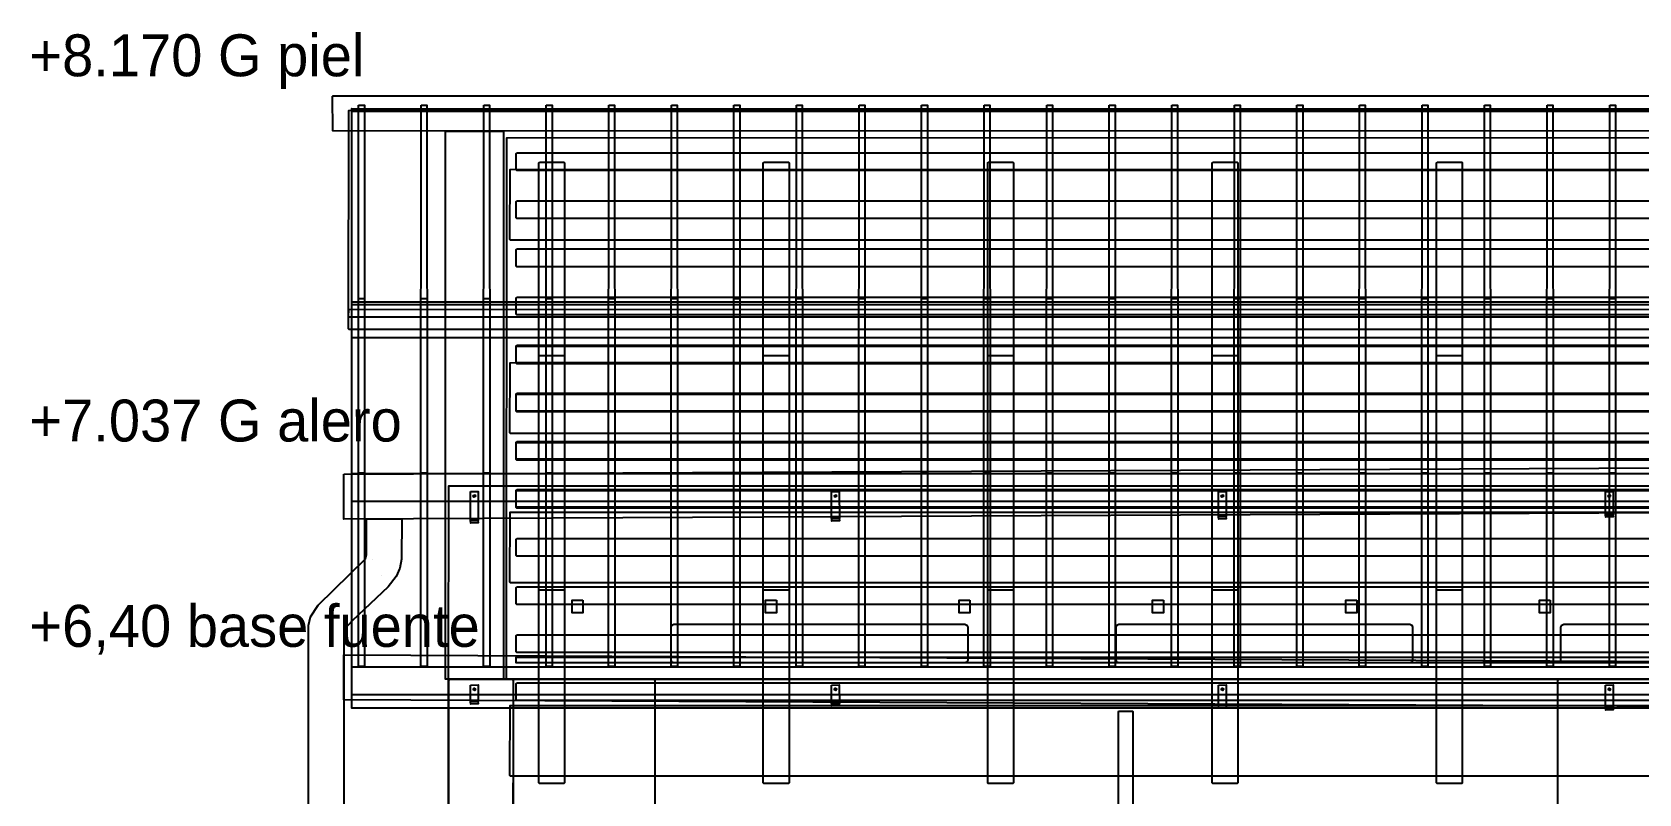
# Model space of a CAD drawing. Header units: metres. Extents: x 292.5 to 342.7, y -1 to 8.9.
# Drawn here: x 332.708 to 337.692, y 6.044 to 8.407 of the extents above; entities that cross this region are included whole.
import ezdxf

# ---------------------------------------------------------------- set-up
doc = ezdxf.new("R2010")
doc.units = ezdxf.units.M
doc.layers.add('TEXTOS', color=7, linetype='Continuous')
doc.layers.add('VISTA', color=8, linetype='Continuous')

msp = doc.modelspace()

# ---------------------------------------------------------------- linework, layer by layer
at = {"layer": 'VISTA'}
for points in [[(333.64, 8.2083), (333.6417, 8.21), (342.3583, 8.21), (342.36, 8.2083), (342.36, 8.1017), (342.3583, 8.1), (333.6408, 8.1005), (333.64, 8.2083)], [(333.7211, 8.1803), (333.7389, 8.1803), (333.7395, 7.0411), (333.7375, 7.0391), (333.7225, 7.0391), (333.7205, 7.0411), (333.7211, 8.1803)], [(333.9151, 8.1803), (333.9329, 8.1803), (333.9335, 7.0411), (333.9315, 7.0391), (333.9165, 7.0391), (333.9145, 7.0411), (333.9151, 8.1803)], [(334.1091, 8.1803), (334.1269, 8.1803), (334.1275, 7.0411), (334.1255, 7.0391), (334.1105, 7.0391), (334.1085, 7.0411), (334.1091, 8.1803)], [(334.3031, 8.1803), (334.3209, 8.1803), (334.3215, 7.0411), (334.3195, 7.0391), (334.3045, 7.0391), (334.3025, 7.0411), (334.3031, 8.1803)], [(334.4971, 8.1803), (334.5149, 8.1803), (334.5155, 7.0411), (334.5135, 7.0391), (334.4985, 7.0391), (334.4965, 7.0411), (334.4971, 8.1803)], [(334.6911, 8.1803), (334.7089, 8.1803), (334.7095, 7.0411), (334.7075, 7.0391), (334.6925, 7.0391), (334.6905, 7.0411), (334.6911, 8.1803)], [(334.8851, 8.1803), (334.9029, 8.1803), (334.9035, 7.0411), (334.9015, 7.0391), (334.8865, 7.0391), (334.8845, 7.0411), (334.8851, 8.1803)], [(335.0791, 8.1803), (335.0969, 8.1803), (335.0975, 7.0411), (335.0955, 7.0391), (335.0805, 7.0391), (335.0785, 7.0411), (335.0791, 8.1803)], [(335.2731, 8.1803), (335.2909, 8.1803), (335.2915, 7.0411), (335.2895, 7.0391), (335.2745, 7.0391), (335.2725, 7.0411), (335.2731, 8.1803)], [(335.4671, 8.1803), (335.4849, 8.1803), (335.4855, 7.0411), (335.4835, 7.0391), (335.4685, 7.0391), (335.4665, 7.0411), (335.4671, 8.1803)], [(335.6611, 8.1803), (335.6789, 8.1803), (335.6795, 7.0411), (335.6775, 7.0391), (335.6625, 7.0391), (335.6605, 7.0411), (335.6611, 8.1803)], [(335.8551, 8.1803), (335.8729, 8.1803), (335.8735, 7.0411), (335.8715, 7.0391), (335.8565, 7.0391), (335.8545, 7.0411), (335.8551, 8.1803)], [(336.0491, 8.1803), (336.0669, 8.1803), (336.0675, 7.0411), (336.0655, 7.0391), (336.0505, 7.0391), (336.0485, 7.0411), (336.0491, 8.1803)], [(336.2431, 8.1803), (336.2609, 8.1803), (336.2615, 7.0411), (336.2595, 7.0391), (336.2445, 7.0391), (336.2425, 7.0411), (336.2431, 8.1803)], [(336.4371, 8.1803), (336.4549, 8.1803), (336.4555, 7.0411), (336.4535, 7.0391), (336.4385, 7.0391), (336.4365, 7.0411), (336.4371, 8.1803)], [(336.6311, 8.1803), (336.6489, 8.1803), (336.6495, 7.0411), (336.6475, 7.0391), (336.6325, 7.0391), (336.6305, 7.0411), (336.6311, 8.1803)], [(336.8251, 8.1803), (336.8429, 8.1803), (336.8435, 7.0411), (336.8415, 7.0391), (336.8265, 7.0391), (336.8245, 7.0411), (336.8251, 8.1803)], [(337.0191, 8.1803), (337.0369, 8.1803), (337.0375, 7.0411), (337.0355, 7.0391), (337.0205, 7.0391), (337.0185, 7.0411), (337.0191, 8.1803)], [(337.2131, 8.1803), (337.2309, 8.1803), (337.2315, 7.0411), (337.2295, 7.0391), (337.2145, 7.0391), (337.2125, 7.0411), (337.2131, 8.1803)], [(337.4071, 8.1803), (337.4249, 8.1803), (337.4255, 7.0411), (337.4235, 7.0391), (337.4085, 7.0391), (337.4065, 7.0411), (337.4071, 8.1803)], [(337.6011, 8.1803), (337.6189, 8.1803), (337.6195, 7.0411), (337.6175, 7.0391), (337.6025, 7.0391), (337.6005, 7.0411), (337.6011, 8.1803)], [(342.308, 8.165), (342.31, 8.163), (342.31, 7.487), (342.308, 7.485), (333.692, 7.485), (333.69, 7.487), (333.6906, 8.1644), (342.308, 8.165)], [(342.3, 7.0371), (333.7, 7.0371), (333.7, 8.1703), (342.3, 8.1695), (342.3, 7.0371)], [(342.3, 6.9512), (333.7, 6.9512), (333.7, 8.1623), (342.3, 8.1623), (342.3, 6.9512)], [(333.99, 8.1), (334.17, 8.1), (334.17, 6.4), (333.99, 6.4), (333.99, 8.1)], [(341.818, 8.08), (341.82, 8.078), (341.82, 6.402), (341.818, 6.4), (334.182, 6.4), (334.18, 6.402), (334.1806, 8.0794), (341.818, 8.08)], [(334.212, 8.033), (341.788, 8.033), (341.79, 8.031), (341.79, 7.98), (341.788, 7.978), (334.212, 7.978), (334.21, 7.98), (334.21, 8.031), (334.212, 8.033)], [(341.808, 7.9817), (341.81, 7.9797), (341.81, 7.7637), (341.808, 7.7617), (334.192, 7.7617), (334.19, 7.7637), (334.1906, 7.9811), (341.808, 7.9817)], [(334.282, 8.0041), (334.358, 8.0041), (334.36, 8.0022), (334.36, 6.6778), (334.358, 6.6759), (334.282, 6.6759), (334.28, 6.6778), (334.28, 8.0022), (334.282, 8.0041)], [(334.978, 8.0041), (335.054, 8.0041), (335.056, 8.0022), (335.056, 6.6778), (335.054, 6.6759), (334.978, 6.6759), (334.976, 6.6778), (334.976, 8.0022), (334.978, 8.0041)], [(335.674, 8.0041), (335.75, 8.0041), (335.752, 8.0022), (335.752, 6.6778), (335.75, 6.6759), (335.674, 6.6759), (335.672, 6.6778), (335.672, 8.0022), (335.674, 8.0041)], [(336.37, 8.0041), (336.446, 8.0041), (336.448, 8.0022), (336.448, 6.6778), (336.446, 6.6759), (336.37, 6.6759), (336.368, 6.6778), (336.368, 8.0022), (336.37, 8.0041)], [(337.066, 8.0041), (337.142, 8.0041), (337.144, 8.0022), (337.144, 6.6778), (337.142, 6.6759), (337.066, 6.6759), (337.064, 6.6778), (337.064, 8.0022), (337.066, 8.0041)], [(334.212, 7.8837), (341.788, 7.8837), (341.79, 7.8817), (341.79, 7.8307), (341.788, 7.8287), (334.212, 7.8287), (334.21, 7.8307), (334.21, 7.8817), (334.212, 7.8837)], [(334.212, 7.7344), (341.788, 7.7344), (341.79, 7.7324), (341.79, 7.6814), (341.788, 7.6794), (334.212, 7.6794), (334.21, 7.6814), (334.21, 7.7324), (334.212, 7.7344)], [(333.7225, 7.5809), (333.7375, 7.5809), (333.7395, 7.5789), (333.7395, 6.4411), (333.7375, 6.4391), (333.7225, 6.4391), (333.7205, 6.4411), (333.7205, 7.5789), (333.7225, 7.5809)], [(333.9165, 7.5809), (333.9315, 7.5809), (333.9335, 7.5789), (333.9335, 6.4411), (333.9315, 6.4391), (333.9165, 6.4391), (333.9145, 6.4411), (333.9145, 7.5789), (333.9165, 7.5809)], [(334.1105, 7.5809), (334.1255, 7.5809), (334.1275, 7.5789), (334.1275, 6.4411), (334.1255, 6.4391), (334.1105, 6.4391), (334.1085, 6.4411), (334.1085, 7.5789), (334.1105, 7.5809)], [(334.212, 7.5851), (341.788, 7.5851), (341.79, 7.5831), (341.79, 7.5321), (341.788, 7.5301), (334.212, 7.5301), (334.21, 7.5321), (334.21, 7.5831), (334.212, 7.5851)], [(334.3045, 7.5809), (334.3195, 7.5809), (334.3215, 7.5789), (334.3215, 6.4411), (334.3195, 6.4391), (334.3045, 6.4391), (334.3025, 6.4411), (334.3025, 7.5789), (334.3045, 7.5809)], [(334.4985, 7.5809), (334.5135, 7.5809), (334.5155, 7.5789), (334.5155, 6.4411), (334.5135, 6.4391), (334.4985, 6.4391), (334.4965, 6.4411), (334.4965, 7.5789), (334.4985, 7.5809)], [(334.6925, 7.5809), (334.7075, 7.5809), (334.7095, 7.5789), (334.7095, 6.4411), (334.7075, 6.4391), (334.6925, 6.4391), (334.6905, 6.4411), (334.6905, 7.5789), (334.6925, 7.5809)], [(334.8865, 7.5809), (334.9015, 7.5809), (334.9035, 7.5789), (334.9035, 6.4411), (334.9015, 6.4391), (334.8865, 6.4391), (334.8845, 6.4411), (334.8845, 7.5789), (334.8865, 7.5809)], [(335.0805, 7.5809), (335.0955, 7.5809), (335.0975, 7.5789), (335.0975, 6.4411), (335.0955, 6.4391), (335.0805, 6.4391), (335.0785, 6.4411), (335.0785, 7.5789), (335.0805, 7.5809)], [(335.2745, 7.5809), (335.2895, 7.5809), (335.2915, 7.5789), (335.2915, 6.4411), (335.2895, 6.4391), (335.2745, 6.4391), (335.2725, 6.4411), (335.2725, 7.5789), (335.2745, 7.5809)], [(335.4685, 7.5809), (335.4835, 7.5809), (335.4855, 7.5789), (335.4855, 6.4411), (335.4835, 6.4391), (335.4685, 6.4391), (335.4665, 6.4411), (335.4665, 7.5789), (335.4685, 7.5809)], [(335.6625, 7.5809), (335.6775, 7.5809), (335.6795, 7.5789), (335.6795, 6.4411), (335.6775, 6.4391), (335.6625, 6.4391), (335.6605, 6.4411), (335.6605, 7.5789), (335.6625, 7.5809)], [(335.8565, 7.5809), (335.8715, 7.5809), (335.8735, 7.5789), (335.8735, 6.4411), (335.8715, 6.4391), (335.8565, 6.4391), (335.8545, 6.4411), (335.8545, 7.5789), (335.8565, 7.5809)], [(336.0505, 7.5809), (336.0655, 7.5809), (336.0675, 7.5789), (336.0675, 6.4411), (336.0655, 6.4391), (336.0505, 6.4391), (336.0485, 6.4411), (336.0485, 7.5789), (336.0505, 7.5809)], [(336.2445, 7.5809), (336.2595, 7.5809), (336.2615, 7.5789), (336.2615, 6.4411), (336.2595, 6.4391), (336.2445, 6.4391), (336.2425, 6.4411), (336.2425, 7.5789), (336.2445, 7.5809)], [(336.4385, 7.5809), (336.4535, 7.5809), (336.4555, 7.5789), (336.4555, 6.4411), (336.4535, 6.4391), (336.4385, 6.4391), (336.4365, 6.4411), (336.4365, 7.5789), (336.4385, 7.5809)], [(336.6325, 7.5809), (336.6475, 7.5809), (336.6495, 7.5789), (336.6495, 6.4411), (336.6475, 6.4391), (336.6325, 6.4391), (336.6305, 6.4411), (336.6305, 7.5789), (336.6325, 7.5809)], [(336.8265, 7.5809), (336.8415, 7.5809), (336.8435, 7.5789), (336.8435, 6.4411), (336.8415, 6.4391), (336.8265, 6.4391), (336.8245, 6.4411), (336.8245, 7.5789), (336.8265, 7.5809)], [(337.0205, 7.5809), (337.0355, 7.5809), (337.0375, 7.5789), (337.0375, 6.4411), (337.0355, 6.4391), (337.0205, 6.4391), (337.0185, 6.4411), (337.0185, 7.5789), (337.0205, 7.5809)], [(337.2145, 7.5809), (337.2295, 7.5809), (337.2315, 7.5789), (337.2315, 6.4411), (337.2295, 6.4391), (337.2145, 6.4391), (337.2125, 6.4411), (337.2125, 7.5789), (337.2145, 7.5809)], [(337.4085, 7.5809), (337.4235, 7.5809), (337.4255, 7.5789), (337.4255, 6.4411), (337.4235, 6.4391), (337.4085, 6.4391), (337.4065, 6.4411), (337.4065, 7.5789), (337.4085, 7.5809)], [(337.6025, 7.5809), (337.6175, 7.5809), (337.6195, 7.5789), (337.6195, 6.4411), (337.6175, 6.4391), (337.6025, 6.4391), (337.6005, 6.4411), (337.6005, 7.5789), (337.6025, 7.5809)], [(342.308, 7.5475), (342.31, 7.5455), (342.31, 7.5245), (342.308, 7.5225), (333.692, 7.5225), (333.69, 7.5245), (333.6906, 7.5469), (342.308, 7.5475)], [(333.7, 7.5703), (342.3, 7.5703), (342.3, 6.4371), (333.7, 6.4371), (333.7, 7.5703)], [(333.7, 7.5623), (342.3, 7.5623), (342.3, 6.3512), (333.7, 6.3512), (333.7, 7.5623)], [(333.7, 7.4599), (342.3, 7.4599), (342.3, 6.3101), (333.7, 6.3101), (333.7, 7.4599)], [(334.212, 7.4359), (341.788, 7.4359), (341.79, 7.4339), (341.79, 7.3829), (341.788, 7.3809), (334.212, 7.3809), (334.21, 7.3829), (334.21, 7.4339), (334.212, 7.4359)], [(334.212, 7.433), (341.788, 7.433), (341.79, 7.431), (341.79, 7.38), (341.788, 7.378), (334.212, 7.378), (334.21, 7.38), (334.21, 7.431), (334.212, 7.433)], [(341.808, 7.3817), (341.81, 7.3797), (341.81, 7.1637), (341.808, 7.1617), (334.192, 7.1617), (334.19, 7.1637), (334.1906, 7.3811), (341.808, 7.3817)], [(334.28, 7.4022), (334.282, 7.4041), (334.358, 7.4041), (334.36, 7.4022), (334.36, 6.0778), (334.358, 6.0759), (334.282, 6.0759), (334.28, 6.0778), (334.28, 7.4022)], [(334.976, 7.4022), (334.978, 7.4041), (335.054, 7.4041), (335.056, 7.4022), (335.056, 6.0778), (335.054, 6.0759), (334.978, 6.0759), (334.976, 6.0778), (334.976, 7.4022)], [(335.672, 7.4022), (335.674, 7.4041), (335.75, 7.4041), (335.752, 7.4022), (335.752, 6.0778), (335.75, 6.0759), (335.674, 6.0759), (335.672, 6.0778), (335.672, 7.4022)], [(336.368, 7.4022), (336.37, 7.4041), (336.446, 7.4041), (336.448, 7.4022), (336.448, 6.0778), (336.446, 6.0759), (336.37, 6.0759), (336.368, 6.0778), (336.368, 7.4022)], [(337.064, 7.4022), (337.066, 7.4041), (337.142, 7.4041), (337.144, 7.4022), (337.144, 6.0778), (337.142, 6.0759), (337.066, 6.0759), (337.064, 6.0778), (337.064, 7.4022)], [(334.212, 7.2866), (341.788, 7.2866), (341.79, 7.2846), (341.79, 7.2336), (341.788, 7.2316), (334.212, 7.2316), (334.21, 7.2336), (334.21, 7.2846), (334.212, 7.2866)], [(334.212, 7.2837), (341.788, 7.2837), (341.79, 7.2817), (341.79, 7.2307), (341.788, 7.2287), (334.212, 7.2287), (334.21, 7.2307), (334.21, 7.2817), (334.212, 7.2837)], [(334.212, 7.1373), (341.788, 7.1373), (341.79, 7.1353), (341.79, 7.0843), (341.788, 7.0823), (334.212, 7.0823), (334.21, 7.0843), (334.21, 7.1353), (334.212, 7.1373)], [(334.212, 7.1344), (341.788, 7.1344), (341.79, 7.1324), (341.79, 7.0814), (341.788, 7.0794), (334.212, 7.0794), (334.21, 7.0814), (334.21, 7.1324), (334.212, 7.1344)], [(333.675, 7.0356), (342.325, 7.0776), (342.325, 6.9376), (333.675, 6.8956), (333.675, 7.0356)], [(341.998, 7), (342, 6.998), (342, 6.402), (341.998, 6.4), (334.002, 6.4), (334, 6.402), (334.0006, 6.9994), (341.998, 7)], [(334.068, 6.9815), (334.0915, 6.982), (334.092, 6.8925), (334.0681, 6.8925), (334.068, 6.9815)], [(334.212, 6.988), (341.788, 6.988), (341.79, 6.986), (341.79, 6.935), (341.788, 6.933), (334.212, 6.933), (334.21, 6.935), (334.21, 6.986), (334.212, 6.988)], [(334.212, 6.9851), (341.788, 6.9851), (341.79, 6.9831), (341.79, 6.9321), (341.788, 6.9301), (334.212, 6.9301), (334.21, 6.9321), (334.21, 6.9831), (334.212, 6.9851)], [(335.188, 6.9815), (335.2115, 6.982), (335.212, 6.8985), (335.1881, 6.8985), (335.188, 6.9815)], [(336.388, 6.9815), (336.4115, 6.982), (336.412, 6.9045), (336.3881, 6.9045), (336.388, 6.9815)], [(337.588, 6.9815), (337.6115, 6.982), (337.612, 6.9105), (337.5881, 6.9105), (337.588, 6.9815)], [(334.0835, 6.966), (334.078, 6.9645), (334.0765, 6.97), (334.082, 6.9715), (334.0835, 6.966)], [(335.2035, 6.966), (335.198, 6.9645), (335.1965, 6.97), (335.202, 6.9715), (335.2035, 6.966)], [(336.4035, 6.966), (336.398, 6.9645), (336.3965, 6.97), (336.402, 6.9715), (336.4035, 6.966)], [(337.6035, 6.966), (337.598, 6.9645), (337.5965, 6.97), (337.602, 6.9715), (337.6035, 6.966)], [(333.5651, 6.5658), (333.5716, 6.5928), (333.5951, 6.6292), (333.7421, 6.7726), (333.745, 6.7855), (333.745, 6.897), (333.855, 6.897), (333.8544, 6.7715), (333.8489, 6.7441), (333.8379, 6.7184), (333.8122, 6.6859), (333.701, 6.5809), (333.6749, 6.5529), (333.6746, -0.2029), (333.6711, -0.2091), (333.664, -0.2147), (333.6417, -0.2226), (333.6278, -0.2243), (333.5996, -0.2228), (333.5768, -0.2152), (333.5656, -0.2035), (333.5651, 6.5658)], [(334.068, 6.8964), (334.092, 6.8964), (334.092, 6.892), (334.068, 6.892), (334.068, 6.8964)], [(334.091, 6.892), (334.092, 6.885), (334.069, 6.884), (334.0683, 6.8917), (334.091, 6.892)], [(341.808, 6.9183), (341.81, 6.9163), (341.81, 6.7003), (341.808, 6.6983), (334.192, 6.6983), (334.19, 6.7003), (334.1906, 6.9177), (341.808, 6.9183)], [(335.188, 6.902), (335.212, 6.902), (335.212, 6.898), (335.188, 6.898), (335.188, 6.902)], [(335.211, 6.898), (335.212, 6.891), (335.189, 6.89), (335.1883, 6.8977), (335.211, 6.898)], [(336.388, 6.908), (336.412, 6.908), (336.412, 6.904), (336.388, 6.904), (336.388, 6.908)], [(336.411, 6.904), (336.412, 6.897), (336.389, 6.896), (336.3883, 6.9037), (336.411, 6.904)], [(337.588, 6.914), (337.612, 6.914), (337.612, 6.91), (337.588, 6.91), (337.588, 6.914)], [(337.611, 6.91), (337.612, 6.903), (337.589, 6.902), (337.5883, 6.9097), (337.611, 6.91)], [(334.212, 6.8359), (341.788, 6.8359), (341.79, 6.8339), (341.79, 6.7829), (341.788, 6.7809), (334.212, 6.7809), (334.21, 6.7829), (334.21, 6.8339), (334.212, 6.8359)], [(333.7632, 6.7706), (333.7632, 6.7706), (333.7632, 6.7706), (333.7632, 6.7706)], [(333.7931, 6.7208), (333.7931, 6.7208), (333.7931, 6.7208), (333.7931, 6.7208)], [(334.212, 6.6866), (341.788, 6.6866), (341.79, 6.6846), (341.79, 6.6336), (341.788, 6.6316), (334.212, 6.6316), (334.21, 6.6336), (334.21, 6.6846), (334.212, 6.6866)], [(334.4169, 6.6444), (334.4169, 6.6056), (334.3831, 6.6056), (334.3831, 6.6444), (334.4169, 6.6444)], [(335.0169, 6.6444), (335.0169, 6.6056), (334.9831, 6.6056), (334.9831, 6.6444), (335.0169, 6.6444)], [(335.6169, 6.6444), (335.6169, 6.6056), (335.5831, 6.6056), (335.5831, 6.6444), (335.6169, 6.6444)], [(336.2169, 6.6444), (336.2169, 6.6056), (336.1831, 6.6056), (336.1831, 6.6444), (336.2169, 6.6444)], [(336.8169, 6.6444), (336.8169, 6.6056), (336.7831, 6.6056), (336.7831, 6.6444), (336.8169, 6.6444)], [(337.4169, 6.6444), (337.4169, 6.6056), (337.3831, 6.6056), (337.3831, 6.6444), (337.4169, 6.6444)], [(333.6811, 6.563), (333.6811, 6.563), (333.6811, 6.563), (333.6811, 6.563)], [(334.212, 6.5373), (341.788, 6.5373), (341.79, 6.5353), (341.79, 6.4843), (341.788, 6.4823), (334.212, 6.4823), (334.21, 6.4843), (334.21, 6.5353), (334.212, 6.5373)], [(334.69, 6.561), (334.6926, 6.5674), (334.699, 6.57), (335.601, 6.57), (335.6074, 6.5674), (335.61, 6.561), (335.61, 6.459), (335.6074, 6.4526), (335.601, 6.45), (334.699, 6.45), (334.6926, 6.4526), (334.69, 6.459), (334.69, 6.561)], [(336.07, 6.561), (336.0726, 6.5674), (336.079, 6.57), (336.981, 6.57), (336.9874, 6.5674), (336.99, 6.561), (336.99, 6.459), (336.9874, 6.4526), (336.981, 6.45), (336.079, 6.45), (336.0726, 6.4526), (336.07, 6.459), (336.07, 6.561)], [(337.45, 6.561), (337.4526, 6.5674), (337.459, 6.57), (338.361, 6.57), (338.3674, 6.5674), (338.37, 6.561), (338.37, 6.459), (338.3674, 6.4526), (338.361, 6.45), (337.459, 6.45), (337.4526, 6.4526), (337.45, 6.459), (337.45, 6.561)], [(333.675, 6.4755), (341.78, 6.435), (342.325, 6.4377), (342.325, 6.2977), (341.78, 6.295), (333.675, 6.3355), (333.675, 6.4755)], [(341.79, 6.468), (341.79, 6.45), (334.21, 6.45), (334.21, 6.468), (341.79, 6.468)], [(334, 6.3955), (334.0019, 6.3992), (341.9955, 6.4), (341.9992, 6.3981), (342, 3.2045), (341.9981, 3.2008), (334.0045, 3.2), (334, 3.2045), (334, 6.3955)], [(334, 6.3955), (334.0045, 6.4), (334.1955, 6.4), (334.2, 6.3955), (334.2, 3.2045), (334.1955, 3.2), (334.0045, 3.2), (334, 3.2045), (334, 6.3955)], [(334, 6.3955), (334.0045, 6.4), (334.1955, 6.4), (334.2, 6.3955), (334.2, 5.6445), (334.1955, 5.64), (334.0045, 5.64), (334, 5.6445), (334, 6.3955)], [(334.0485, 5.878), (334.0485, 5.962), (334, 5.962), (334.0008, 6.3981), (334.0045, 6.4), (334.1981, 6.3992), (334.2, 6.3955), (334.2, 5.6445), (334.1981, 5.6408), (334.0045, 5.64), (334.0008, 5.6419), (334.0008, 5.878), (334.0485, 5.878)], [(334.0008, 6.3981), (334.0045, 6.4), (334.1981, 6.3992), (334.2, 6.3955), (334.1992, 5.7619), (334.1955, 5.76), (334.0045, 5.76), (334, 5.7645), (334.0008, 6.3981)], [(334, 6.3955), (334.0045, 6.4), (334.6355, 6.4), (334.64, 6.3955), (334.64, 3.2045), (334.6355, 3.2), (334.0045, 3.2), (334, 3.2045), (334, 6.3955)], [(334, 6.3955), (334.0045, 6.4), (341.9955, 6.4), (342, 6.3955), (342, 5.7645), (341.9955, 5.76), (334.0045, 5.76), (334, 5.7645), (334, 6.3955)], [(334.0008, 6.3981), (334.0045, 6.4), (334.1981, 6.3992), (334.2, 6.3955), (334.1992, 5.7619), (334.1955, 5.76), (334.0485, 5.76), (334.0485, 5.822), (334.0013, 5.822), (334.0008, 6.3981)], [(334.068, 6.3815), (334.0915, 6.382), (334.092, 6.3304), (334.0681, 6.3304), (334.068, 6.3815)], [(334.212, 6.388), (341.788, 6.388), (341.79, 6.386), (341.79, 6.335), (341.788, 6.333), (334.212, 6.333), (334.21, 6.335), (334.21, 6.386), (334.212, 6.388)], [(335.188, 6.3815), (335.2115, 6.382), (335.212, 6.3244), (335.1881, 6.3244), (335.188, 6.3815)], [(336.388, 6.3815), (336.4115, 6.382), (336.412, 6.3184), (336.3881, 6.3184), (336.388, 6.3815)], [(337.44, 6.3955), (337.4445, 6.4), (337.7955, 6.4), (337.8, 6.3955), (337.8, 3.2045), (337.7955, 3.2), (337.4445, 3.2), (337.44, 3.2045), (337.44, 6.3955)], [(337.588, 6.3815), (337.6115, 6.382), (337.612, 6.3124), (337.5881, 6.3124), (337.588, 6.3815)], [(334.068, 6.3335), (334.092, 6.3335), (334.092, 6.3299), (334.068, 6.3299), (334.068, 6.3335)], [(334.091, 6.3299), (334.092, 6.3229), (334.069, 6.3219), (334.0683, 6.3296), (334.091, 6.3299)], [(334.0761, 6.367), (334.079, 6.3719), (334.0839, 6.369), (334.081, 6.3641), (334.0761, 6.367)], [(335.1961, 6.367), (335.199, 6.3719), (335.2039, 6.369), (335.201, 6.3641), (335.1961, 6.367)], [(336.3961, 6.367), (336.399, 6.3719), (336.4039, 6.369), (336.401, 6.3641), (336.3961, 6.367)], [(337.5961, 6.367), (337.599, 6.3719), (337.6039, 6.369), (337.601, 6.3641), (337.5961, 6.367)], [(341.808, 6.3183), (341.81, 6.3163), (341.81, 6.1003), (341.808, 6.0983), (334.192, 6.0983), (334.19, 6.1003), (334.1906, 6.3177), (341.808, 6.3183)], [(335.188, 6.3279), (335.212, 6.3279), (335.212, 6.3239), (335.188, 6.3239), (335.188, 6.3279)], [(335.211, 6.3239), (335.212, 6.3169), (335.189, 6.3159), (335.1883, 6.3236), (335.211, 6.3239)], [(336.0775, 6.2983), (336.0792, 6.3), (336.1208, 6.3), (336.1225, 6.2983), (336.1225, 3.3017), (336.1208, 3.3), (336.0783, 3.3005), (336.0775, 6.2983)], [(336.388, 6.3219), (336.412, 6.3219), (336.412, 6.3179), (336.388, 6.3179), (336.388, 6.3219)], [(336.411, 6.3179), (336.412, 6.3109), (336.389, 6.3099), (336.3883, 6.3176), (336.411, 6.3179)], [(337.588, 6.3159), (337.612, 6.3159), (337.612, 6.3119), (337.588, 6.3119), (337.588, 6.3159)], [(337.611, 6.3119), (337.612, 6.3049), (337.589, 6.3039), (337.5883, 6.3116), (337.611, 6.3119)]]:
    msp.add_lwpolyline(points, close=True, dxfattribs=at)

# ---------------------------------------------------------------- texts
at = {"layer": 'TEXTOS'}
for s, p in [('+8.170 G piel', (332.7, 8.2703)), ('+7.037 G alero', (332.7, 7.1371)), ('+6,40 base fuente', (332.7, 6.5))]:
    msp.add_text(s, height=0.13, dxfattribs=at).set_placement(p)

doc.saveas('drawing.dxf')
